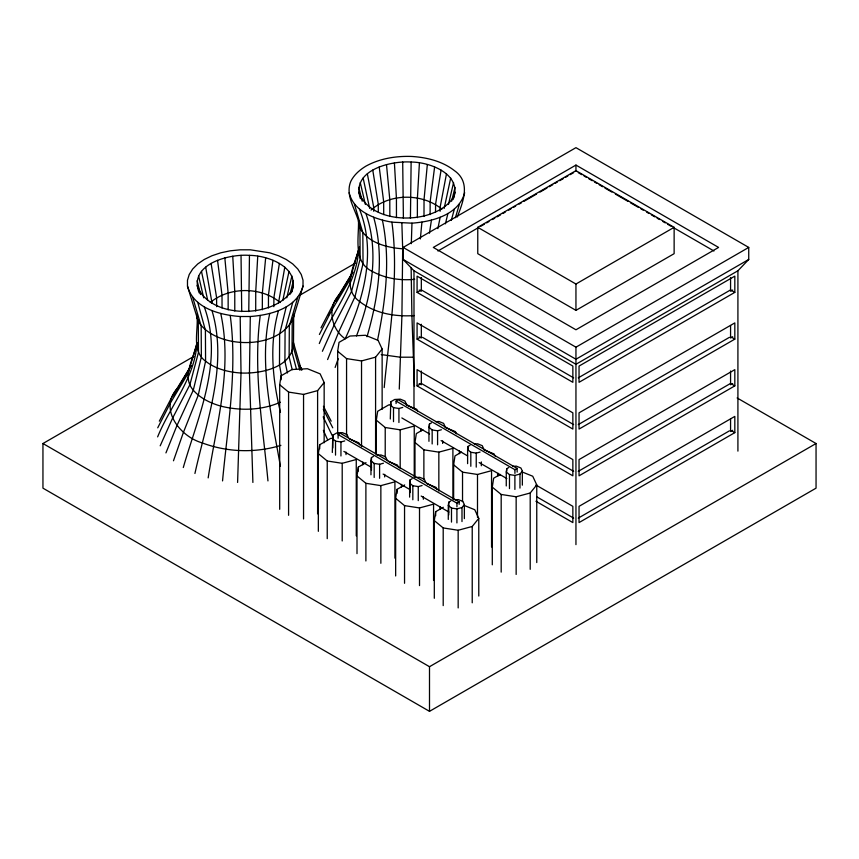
<?xml version="1.0" encoding="UTF-8"?>
<svg xmlns="http://www.w3.org/2000/svg" width="859" height="859" viewBox="0 0 859 859"><rect width="100%" height="100%" fill="white"/><g stroke="black" fill="none" stroke-linecap="round" stroke-linejoin="round"><path stroke-width="1.29" d="M248.766 311.602L249.454 255.37C228.773 253.759 187.777 264.25 199.245 292.973M291.749 291.963C300.553 267.611 268.62 255.424 249.454 255.37M296.495 369.22L292.017 352.405L292.221 321.427L303.012 286.079L303.012 280.238L301.251 274.493L297.794 269.007L292.747 263.949L286.251 259.482L278.509 255.735L269.747 252.814L250.302 249.808L240.187 249.808L230.233 250.817L220.742 252.814L211.99 255.735L204.249 259.482L197.753 263.949L192.695 269.007L189.238 274.493L187.477 280.238L187.477 286.079L198.268 321.427C216.103 350.139 281.43 350.612 293.692 316.606M399.274 389.106L401.915 315.811L402.678 248.799C386.818 247.628 368.264 243.011 359.932 228.097C358.407 212.592 344.083 196.99 350.901 181.152C354.187 174.667 359.781 169.857 365.913 166.141C379.903 158.432 396.149 155.866 411.966 156.467C426.977 157.444 442.364 161.213 454.411 170.619C471.043 182.258 463.194 201.543 457.278 216.994M358.461 220.827L359.932 228.097L360.146 259.064L351.535 291.405L334.108 325.11L322.393 351.288M360.415 198.622C350.751 170.265 390.662 160.612 411.128 162.04C430.284 162.083 462.217 174.27 453.412 198.622M410.43 218.261L411.128 162.04M411.139 268.094L411.912 315.811L414.467 386.453M255.703 311.012L255.735 291.566L257.743 256.218M262.328 309.809L262.371 292.962L265.656 257.883M417.367 217.671L417.399 198.236L419.417 162.877M423.992 216.479L424.035 199.632L427.331 164.541M268.438 307.962L268.48 295.002L272.947 260.309M273.86 306.684L273.892 297.622L279.4 263.434M430.112 214.621L430.155 201.661L434.622 166.979M435.534 212.055L435.567 204.281L441.064 170.103M278.423 303.334L284.812 267.16M440.087 211.293L440.098 207.406L446.476 173.819M293.681 314.297L293.477 347.605L299.877 370.25M303.012 286.079C297.085 308.317 270.478 315.038 250.302 316.509L249.464 373.021L252.89 482.447M411.311 243.677L411.966 223.168C432.152 221.697 458.76 214.975 464.676 192.738M237.599 482.447L241.025 373.021L240.187 316.509C220.011 315.038 193.404 308.317 187.477 286.079M260.256 315.489C252.9 370.691 262.875 425.989 267.954 480.911M420.352 238.92L421.919 222.159M222.545 480.911C227.624 425.989 237.599 370.691 230.233 315.489M384.209 387.57C389.288 332.648 399.263 277.36 391.908 222.159C374.825 219.185 353.629 211.593 349.151 192.738M269.747 313.492C258.634 364.452 271.766 415.928 280.367 466.169M279.69 509.312L279.69 384.757L281.043 375.845L292.006 369.52L307.447 368.736L320.139 373.869L324.154 382.513L324.154 442.782M318.345 531.324L318.345 453.659L319.698 444.747L330.661 438.412L333.228 438.283M337.673 432.979L337.673 351.288L339.026 342.365L349.989 336.041L365.429 335.268L378.121 340.4L382.137 349.044L382.137 409.303M332.315 452.489L332.798 435.234L336.771 432.936L342.354 432.657L346.95 434.514L348.4 437.639M357 553.636L357 475.972L358.353 467.06L366.02 462.636M376.328 455.002L376.328 420.18L377.681 411.268L388.644 404.943L391.21 404.814M370.97 474.802L370.97 460.768L371.453 457.546L373.44 456.397M390.297 419.009L390.781 401.754L394.753 399.467L400.337 399.177L404.933 401.035L406.382 404.17M429.446 233.218L431.422 220.162M395.655 575.959L395.655 498.295L397.008 489.383L404.675 484.948M414.983 477.314L414.983 442.503L416.336 433.591L422.907 429.79M409.625 497.114L409.625 483.091L410.108 479.859L412.095 478.721M428.952 441.322L428.952 427.299L429.436 424.067L431.422 422.929M434.31 598.272L434.31 520.608L435.663 511.696L443.33 507.272M453.638 499.637L453.638 464.816L454.991 455.904L461.562 452.102M448.28 519.437L448.28 505.403L448.763 502.182L450.75 501.033M467.607 463.645L467.607 449.611L468.091 446.39L470.077 445.241M492.293 564.803L492.293 487.139L493.646 478.216L500.217 474.426M506.262 485.958L506.262 471.935L506.746 468.703L508.732 467.564M208.168 477.894C216.597 423.68 232.703 368.479 220.742 313.492M377.52 340.239C385.551 300.886 390.684 259.901 382.405 220.162M278.509 310.582C269.178 343.815 272.324 379.087 280.464 412.223M437.875 228.634L440.173 217.241M282.783 300.478L289.021 271.369M444.178 208.404L450.696 178.028M194.929 473.481C206.632 420.287 228.14 365.258 211.99 310.582M286.788 297.815L291.899 275.943M448.452 204.474L453.573 182.602M286.251 306.824L279.637 334.022L279.486 364.935L281.355 375.2M445.402 223.845L447.915 213.494M289.955 294.54L293.37 280.721M451.619 201.199L455.034 187.391M291.244 292.973L293.37 285.585M452.918 199.632L455.034 192.244M367.018 336.739C378.143 298.18 384.725 256.583 373.654 217.241M292.747 302.357L285.081 330.264L284.909 361.209L287.432 372.956M451.276 220.441L454.411 209.016M197.044 342.881L188.132 373.289L170.157 403.397L157.734 427.814M359.416 246.995L349.806 279.959L331.821 310.056L319.408 334.473M414.371 315.564C395.505 316.907 375.286 313.535 359.953 301.82C340.679 288.237 355.111 264.142 359.427 247.07M183.289 467.543C198.15 415.724 223.984 361.059 204.249 306.824M297.794 297.3L289.322 326.033L289.129 356.99L292.232 369.746M455.41 217.703L459.468 203.97M356.496 335.955C371.099 297.235 379.839 253.695 365.913 213.494M173.475 460.789L183.504 432.141L198.279 395.161L205.58 361.209L205.408 330.264L197.753 302.357M335.139 367.459L338.199 358.74M165.937 452.897L176.933 425.581L193.286 390.169L201.36 356.99L201.167 326.033L192.695 297.3M327.612 359.556L338.596 332.24L354.96 296.827L363.035 263.649L362.831 232.692L354.359 203.97M160.193 445.81L172.444 418.451L189.871 384.746L198.483 352.405L198.268 321.427L196.797 316.606M157.627 436.877C170.49 405.308 195.047 377.939 197.012 342.73C194.478 357.881 180.97 375.995 193.286 390.169C200.415 398.479 210.67 403.215 221.021 406.178C240.499 411.01 261.812 410.387 280.313 402.237M319.301 343.536C332.165 311.967 356.71 284.608 358.686 249.4M173.282 395.902L191.246 365.515L172.444 395.924L159.323 421.178M328.267 315.597L329.48 313.224M335.558 301.38L352.909 272.174M320.987 327.837L334.108 302.583L351.535 274.279M176.933 388.794C158.754 409.603 180.24 436.533 202.015 442.836C227.044 452.296 255.327 453.23 280.893 445.359M291.899 290.374C274.193 318.882 209.317 319.355 197.13 285.585M453.573 197.033C435.857 225.541 370.981 226.014 358.794 192.244M279.69 384.757L288.581 392.091L303.549 394.41L317.605 390.63L324.154 382.513M337.673 351.288L346.564 358.611L361.532 360.93L375.587 357.151L382.137 349.044M448.28 505.403L451.49 508.056L456.913 508.893L461.992 507.529L464.365 504.598L462.915 501.463L458.319 499.605L454.969 499.777M434.31 520.608L443.201 527.941L458.169 530.261L472.225 526.47L478.774 518.364L474.759 509.72L464.375 505.522M506.262 471.935L509.473 474.587L514.895 475.424L519.974 474.05L522.347 471.119L520.898 467.994L516.302 466.136L512.952 466.308M492.293 487.139L501.184 494.462L516.152 496.781L530.207 493.002L536.757 484.884L532.741 476.24L522.358 472.042M737.913 270.778L748.737 259.472L748.737 247.424L575.949 147.662L403.161 247.424L403.161 259.472L413.984 270.778L575.949 364.291L737.913 270.778L737.913 451.125M210.294 302.518C229.289 286.584 261.211 286.584 280.195 302.518M371.077 210.058C389.814 193.092 422.607 193.071 441.87 209.177M340.475 293.585C326.635 306.062 330.586 328.632 345.168 338.811C363.851 298.803 376.639 251.816 359.416 209.016M737.119 397.953L816.05 443.523L816.05 488.159L429.5 711.338L42.95 488.159L42.95 443.523L193.855 356.399M299.49 295.41L355.207 263.241M575.949 165.078L433.312 247.424L575.949 329.781L718.586 247.424L575.949 165.078L575.949 171.328M477.765 227.334L575.949 170.651L674.132 227.334L674.132 253.673L575.949 310.357L477.765 253.673L477.765 227.334L575.949 284.028L674.132 227.334M437.95 251L478.538 227.56M480.857 226.228L484.336 224.22M486.656 222.878L488.975 221.536M492.454 219.528L494.773 218.186M497.093 216.855L500.572 214.847M502.891 213.504L505.21 212.162M508.689 210.154L511.008 208.812M513.328 207.481L515.647 206.139M519.126 204.131L521.445 202.788M523.765 201.446L536.521 194.091M540 192.083L546.958 188.057M549.277 186.725L552.756 184.717M555.075 183.375L557.394 182.033M559.714 180.701L563.193 178.683M565.512 177.351L567.831 176.009M570.151 174.667L573.629 172.659M417.077 292.371L572.856 382.309L572.856 366.074L417.077 276.136L417.077 292.371L421.329 289.923L573.651 377.863M417.077 339.133L572.856 429.071L572.856 412.835L417.077 322.898L417.077 339.133L420.266 337.286M417.077 385.884L572.856 475.822L572.856 459.586L417.077 369.649L417.077 385.884L421.329 383.425L573.651 471.366M338.102 438.251L338.102 434.568L340.325 433.28L459.168 501.892L459.168 504.351M396.085 403.547L396.085 401.089L398.308 399.8L517.15 468.413L517.15 472.106M403.161 247.424L575.949 347.186L748.737 247.424M748.737 259.472L575.949 359.234L403.161 259.472M578.257 377.863L730.569 289.923L734.821 292.371L734.821 276.136L579.041 366.074L579.041 382.309L734.821 292.371M732.695 290.031L730.569 291.255L730.569 277.521M578.257 424.614L729.42 337.34M732.695 336.782L730.569 338.017L730.569 325.529M734.821 339.133L579.041 429.071L579.041 412.835L734.821 322.898L734.821 339.133L731.632 337.286M338.102 434.568L456.945 503.181L459.168 501.892M396.085 401.089L514.928 469.701L517.15 468.413M578.257 471.366L730.569 383.425L734.821 385.884L734.821 369.649L579.041 459.586L579.041 475.822L734.821 385.884M732.695 383.543L730.569 384.768L730.569 371.034M578.257 518.127L729.42 430.853M732.695 430.295L730.569 431.529L730.569 419.031M734.821 432.635L579.041 522.583L579.041 506.338L734.821 416.4L734.821 432.635L731.632 430.799M42.95 443.523L429.5 666.702L816.05 443.523M390.297 404.976L393.508 407.628L398.93 408.476L402.742 407.445M332.315 438.455L335.525 441.107L340.948 441.945L344.76 440.925M376.328 420.18L385.219 427.514L400.187 429.833L414.242 426.043L414.242 476.928M428.952 427.299L432.163 429.951L437.585 430.788L441.397 429.758M318.345 453.659L327.236 460.993L342.204 463.302L356.26 459.522L356.26 535.844M370.97 460.768L374.18 463.43L379.603 464.268L383.415 463.237M414.983 442.503L423.874 449.826L438.842 452.145L452.897 448.366L452.897 499.251M467.607 449.611L470.818 452.263L476.24 453.101L480.052 452.081M357 475.972L365.891 483.306L380.859 485.625L394.915 481.845L394.915 558.167M409.625 483.091L412.835 485.743L418.258 486.581L422.07 485.55M453.638 464.816L462.529 472.149L477.497 474.469L491.552 470.678L491.552 547.011M395.655 498.295L404.546 505.629L419.514 507.937L433.57 504.158L433.57 580.48M414.693 279.315C400.369 280.732 385.412 278.52 372.677 271.594C352.824 262.564 358.998 238.222 358.482 220.967M435.642 421.672L438.992 421.501L443.588 423.358L445.037 426.483M474.297 443.985L477.647 443.813L482.243 445.671L483.692 448.806M377.659 455.141L381.009 454.969L385.605 456.827L387.055 459.962M416.314 477.464L419.664 477.293L424.26 479.15L425.71 482.275M391.908 222.159L411.966 223.168M240.187 316.509L250.302 316.509M413.48 357.204L400.348 357.204L381.235 354.584M406.393 405.094L416.776 409.292L417.775 411.45M445.048 427.406L455.431 431.615L456.43 433.774M483.703 449.729L494.086 453.928L495.085 456.086M349.559 439.035L358.794 442.772L359.792 444.93M388.214 461.358L397.449 465.084L398.447 467.253M426.869 483.671L436.104 487.407L437.102 489.566M578.268 172.659L581.747 174.667M584.066 176.009L586.386 177.351M588.705 178.683L592.184 180.701M594.503 182.033L596.822 183.375M599.142 184.717L602.621 186.725M604.94 188.057L611.898 192.083M615.377 194.091L628.133 201.446M630.452 202.788L638.57 207.481M640.889 208.812L643.208 210.154M646.687 212.162L649.007 213.504M651.326 214.847L654.805 216.855M657.124 218.186L659.444 219.528M662.923 221.536L665.242 222.878M667.561 224.22L671.04 226.228M673.359 227.56L713.947 251M419.203 290.031L421.329 291.255L421.329 277.521M422.488 337.34L573.651 424.614M419.203 336.782L421.329 338.017L421.329 324.272M419.203 383.543L421.329 384.768L421.329 371.034M535.93 485.024L572.856 506.338L572.856 522.583L535.93 501.259M401.851 417.946L429.543 433.935M441.086 440.592L467.618 455.914M479.161 462.572L506.853 478.56M497.49 474.157L499.798 475.489M536.725 496.803L573.651 518.127M343.868 451.426L371.56 467.403M383.103 474.071L409.636 489.394M421.178 496.051L448.87 512.039M300.618 367.609L299.254 365.44L301.971 369.95L300.618 367.609L301.316 369.885M323.424 406.253L331.177 421.178M323.295 409.206L332.755 427.814M323.177 416.862L332.863 436.877M323.381 430.348L327.633 439.862M301.251 369.477L293.477 342.73C293.037 367.62 260.921 373.858 241.025 373.021C228.494 372.205 215.641 369.059 205.58 361.209C190.73 350.247 199.073 329.577 196.818 314.297M358.794 187.391L362.208 201.199M197.13 280.721L200.544 294.54M360.254 182.602L365.376 204.474M198.59 275.943L203.701 297.815M363.142 178.028L369.649 208.404M201.468 271.369L207.717 300.478M367.351 173.819L373.729 207.406L373.751 211.293M205.677 267.16L212.076 303.334M372.763 170.103L378.271 204.281L378.304 212.055M211.089 263.434L216.597 297.622L216.64 306.684M379.206 166.979L383.672 201.661L383.715 214.621M217.542 260.309L222.009 295.002L222.052 307.962M386.496 164.541L389.793 199.632L389.836 216.479M224.833 257.883L228.129 292.962L228.161 309.809M394.41 162.877L396.428 198.236L396.461 217.671M232.746 256.218L234.765 291.566L234.786 311.012M401.862 223.168L402.678 248.799M402.699 162.04L403.397 218.261M241.035 255.37L241.723 311.602M575.949 284.028L575.949 310.357M575.949 347.186L575.949 544.638M536.757 484.884L536.757 562.559M530.207 493.002L530.207 569.324M522.347 471.119L522.347 485.152M519.974 474.05L519.974 488.084M516.152 496.781L516.152 574.446M514.928 469.701L514.928 473.395M514.895 475.424L514.895 489.447M509.473 474.587L509.473 488.61M506.746 468.703L506.746 471.258M501.184 494.462L501.184 572.126M498.102 473.288L498.102 475.961M481.319 461.938L481.319 465.761M478.774 518.364L478.774 596.028M477.497 474.469L477.497 517.311M476.24 453.101L476.24 467.135M472.225 526.47L472.225 602.803M470.818 452.263L470.818 466.297M468.091 446.39L468.091 448.935M464.365 504.598L464.365 518.621M462.529 472.149L462.529 501.602M461.992 507.529L461.992 521.553M459.447 450.964L459.447 453.649M458.169 530.261L458.169 607.925M456.945 503.181L456.945 506.864M456.913 508.893L456.913 522.927M451.49 508.056L451.49 522.089M448.763 502.182L448.763 514.938M443.201 527.941L443.201 605.606M442.664 440.892L442.664 443.448M440.119 506.756L440.119 509.441M438.842 452.145L438.842 490.983M437.585 430.788L437.585 444.812M435.663 511.696L435.663 515.711M432.163 429.951L432.163 443.974M429.436 424.067L429.436 427.9M429.5 666.702L429.5 711.338M423.874 449.826L423.874 479.29M423.337 496.695L423.337 499.24M420.792 428.652L420.792 431.325M419.514 507.937L419.514 585.602M418.258 486.581L418.258 500.614M413.984 270.778L413.984 408.379M412.835 485.743L412.835 499.766M410.108 479.859L410.108 492.615M404.546 505.629L404.546 583.293M401.464 484.444L401.464 487.117M400.187 429.833L400.187 468.66M398.93 408.476L398.93 422.499M397.008 489.383L397.008 493.399M393.508 407.628L393.508 421.662M390.781 401.754L390.781 405.577M385.219 427.514L385.219 456.977M384.682 474.372L384.682 476.928M380.859 485.625L380.859 563.289M379.603 464.268L379.603 478.291M375.587 357.151L375.587 453.573M374.18 463.43L374.18 477.454M371.453 457.546L371.453 470.303M365.891 483.306L365.891 560.97M362.809 462.121L362.809 464.805M361.532 360.93L361.532 446.648M358.353 467.06L358.353 471.076M346.564 358.611L346.564 434.955M346.027 452.059L346.027 454.604M342.204 463.302L342.204 540.966M340.948 441.945L340.948 455.979M335.525 441.107L335.525 455.141M332.798 435.234L332.798 447.979M327.236 460.993L327.236 538.657M319.698 444.747L319.698 448.763M317.605 390.63L317.605 513.843M303.549 394.41L303.549 518.954M288.581 392.091L288.581 515.303M281.043 375.845L281.043 379.861"/></g></svg>
